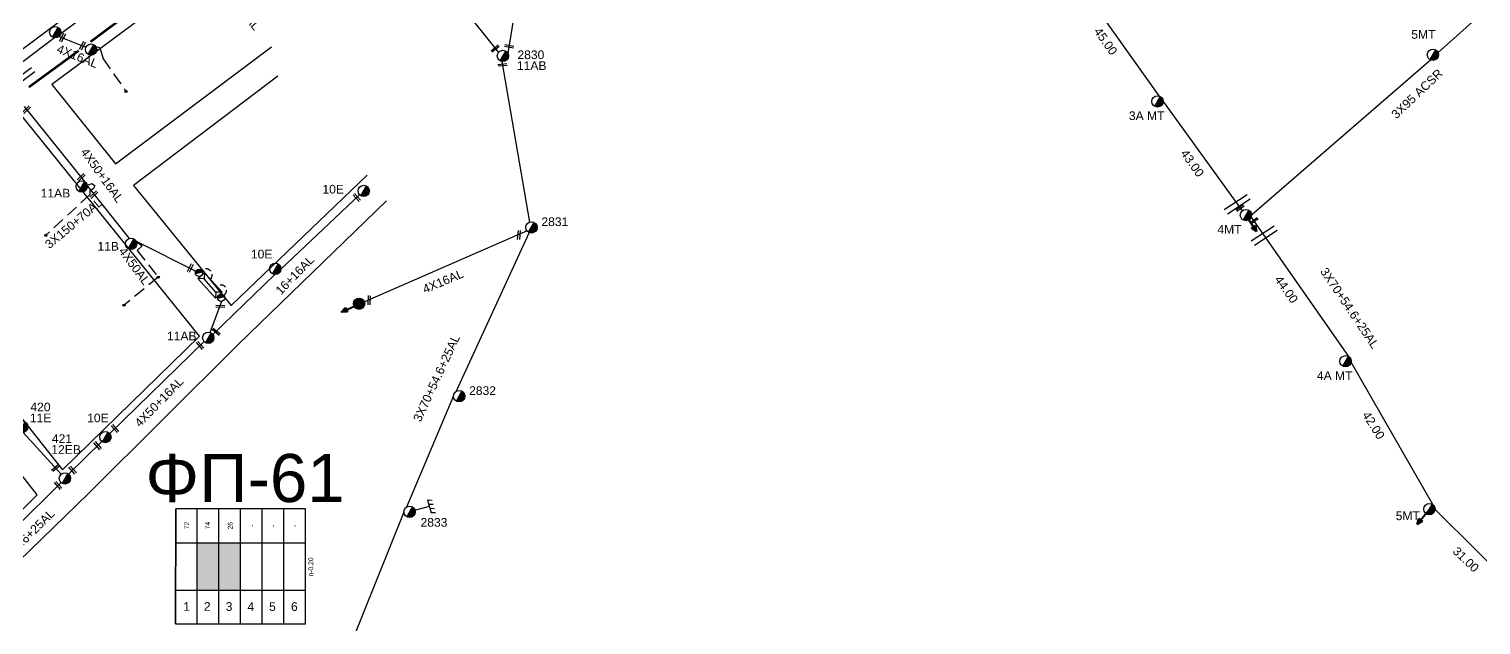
# Model space of a CAD drawing. Header units: millimetres. Extents: x 645 to 3057, y 900 to 1793.
# Drawn here: x 2152 to 2453.9, y 1422.1 to 1546 of the extents above; entities that cross this region are included whole.
import ezdxf
from ezdxf.enums import TextEntityAlignment as Align

# ---------------------------------------------------------------- set-up
doc = ezdxf.new("R2010")
doc.units = ezdxf.units.MM
doc.linetypes.add('DASHED', pattern=[19.05, 12.7, -6.35])
for name, color, linetype in [('Άγνωστα', 7, 'Continuous'), ('Ασφαλειοκιβώτια Χ.Τ 6 αναχωρήσεων', 7, 'Continuous'), ('Γείωση', 7, 'Continuous'), ('Γυμνά εναέρια ΧΤ (3Φ)   4x16AL', 7, 'Continuous'), ('Γυμνά εναέρια ΧΤ (3Φ)   4x50AL', 7, 'Continuous'), ('Γυμνά εναέρια ΧΤ και ΦΟΠ (3Φ)   4x50+16AL', 7, 'Continuous'), ('Εναέριες Γραμμές Μ.Τ. 3 Χ 95 ACSR', 7, 'Continuous'), ('Επίτονοι', 7, 'Continuous'), ('Επιγραφές - Σχήματα', 7, 'Continuous'), ('Καλώδια ΧΤ   3x150AL+50XLPE', 7, 'DASHED'), ('Μηχανική τομή', 7, 'Continuous'), ('Στύλος Ξύλινος', 7, 'Continuous'), ('Στύλος Ξύλινος @ 1', 7, 'Continuous'), ('Στύλος ΦΜ', 7, 'Continuous'), ('Στύλος ΦΜ @ 1', 7, 'Continuous'), ('Συνδέσεις', 7, 'Continuous'), ('Συνεστραμμένα ΧΤ   3x70+54.6+25 AL', 7, 'SYN_LINE'), ('Τομή', 7, 'Continuous'), ('Υποσταθμός εναέριος 2 στύλων', 7, 'Continuous'), ('Υποσταθμός πόλεως', 7, 'Continuous'), ('Υπόβαθρο ΔΕΗ', 7, 'Continuous'), ('Υπόγεια καλώδια Δικτύου ΧΤ και Παρ. ΧΤ - 3X150+70 AL', 7, 'DASHED'), ('Υπόγεια καλώδια Παροχών ΧΤ   4x50AL', 7, 'DASHED')]:
    doc.layers.add(name, color=color, linetype=linetype)
doc.styles.get("Standard").update_dxf_attribs({"font": 'arial.ttf'})
doc.linetypes.add('SYN_LINE', pattern='A,0.5,-0.0001,["/\\/\\/\\/",Standard,S=0.1,R=0,X=0,Y=-0.05],-0.25', length=0.7501)

# ---------------------------------------------------------------- blocks, each defined once
blk = doc.blocks.new('ΥΠΑΡΧΩΝ ΤΣΙΜΕΝΤΕΝΙΟΣ ΣΤΥΛΟΣ')
at = {"layer": 'Στύλος ΦΜ'}
blk.add_hatch(color=256, dxfattribs=at).paths.add_polyline_path([(-1.29, -2.28, 0.574793), (2.62, 0, 0.268822), (1.3, 2.27)])
blk.add_line((-1.29, -2.28), (1.3, 2.27), dxfattribs=at)
blk.add_circle((0, 0), 2.62, dxfattribs=at)
at = {"layer": 'Στύλος ΦΜ', "flags": 4}
for tag, p in [('ΤΥΠΟΣ', (-4.91, 3.03)), ('ΑΡΙΘΜΟΣ', (-4.68, 8.05))]:
    blk.add_attdef(tag, p, '', height=4, dxfattribs=at)
blk = doc.blocks.new('ΥΠΟΣΤΑΘΜΟΣ ΕΝΑΕΡΙΟΣ ΕΠΙ 2 ΣΤΥΛΩΝ')
at = {"layer": 'Υποσταθμός εναέριος 2 στύλων', "linetype": 'Continuous'}
for points in [[(-11.97, -2.11, 0.574793), (-8.45, -0.07, 0.268822), (-9.64, 1.98)], [(9.68, -2.15, 0.574793), (13.19, -0.1, 0.268822), (12.01, 1.95)]]:
    blk.add_hatch(color=256, dxfattribs=at).paths.add_polyline_path(points)
for p, q in [((-11.97, -2.11), (-9.64, 1.98)), ((9.68, -2.15), (12.01, 1.95))]:
    blk.add_line(p, q, dxfattribs=at)
for centre in [(-10.81, -0.07), (10.84, -0.1)]:
    blk.add_circle(centre, 2.36, dxfattribs=at)
at = {"layer": 'Υποσταθμός πόλεως', "linetype": 'Continuous', "ltscale": 40}
blk.add_lwpolyline([(-8.57, 2.82), (8.57, 2.82), (8.57, -2.82), (-8.57, -2.82)], close=True, dxfattribs=at)
for points in [[(-5.75, 0), (-8.57, 2.82)], [(-8.57, -2.82), (-5.75, 0)], [(-5.75, 0), (5.75, 0)], [(5.75, 0), (8.57, 2.82)], [(8.57, -2.82), (5.75, 0)]]:
    blk.add_lwpolyline(points, dxfattribs=at)
at = {"layer": 'Υποσταθμός εναέριος 2 στύλων', "ltscale": 40, "flags": 1}
for tag, p in [('ΜΕΤΑΣΧΗΜΑΤΙΣΜΟΣ', (14.09, 2.51)), ('ΙΣΧΥΣ', (14.07, -0.28)), ('ΑΡΙΘΜΟΣ', (14.19, -3))]:
    blk.add_attdef(tag, p, '', height=1.8, dxfattribs=at)
blk = doc.blocks.new('ΓΕΙΩΣΗ')
at = {"layer": 'Γείωση', "ltscale": 40}
for p, q in [((-2.34, 11.45), (-3, 9.45)), ((-0.34, 11.45), (-1, 9.45)), ((0, 9.45), (0, 0)), ((1.66, 11.45), (1, 9.45)), ((3.66, 11.45), (3, 9.45))]:
    blk.add_line(p, q, dxfattribs=at)
blk.add_lwpolyline([(-3, 9.45), (3, 9.45)], dxfattribs=at)
blk = doc.blocks.new('ΥΠΑΡΧΩΝ ΞΥΛΙΝΟΣ ΣΤΥΛΟΣ')
at = {"layer": 'Στύλος Ξύλινος'}
h = blk.add_hatch(color=7, dxfattribs=at)
h.paths.add_polyline_path([(-2.62, 0, 0.270008), (-1.29, -2.28), (1.3, 2.27, 0.576266)])
h.paths.add_polyline_path([(-1.29, -2.28, 0.574793), (2.62, 0, 0.268822), (1.3, 2.27)])
at = {"layer": 'Στύλος Ξύλινος', "color": 7}
blk.add_line((-1.29, -2.28), (1.3, 2.27), dxfattribs=at)
blk.add_circle((0, 0), 2.62, dxfattribs=at)
at = {"layer": 'Στύλος Ξύλινος', "flags": 4}
for tag, p in [('ΑΡΙΘΜΟΣ', (-4.91, 8.6)), ('ΤΥΠΟΣ', (-4.85, 3.39))]:
    blk.add_attdef(tag, p, '', height=4, dxfattribs=at)
blk = doc.blocks.new('ΕΠΙΤΟΝΟΣ')
at = {"layer": 'Επίτονοι', "lineweight": 40, "ltscale": 40}
blk.add_hatch(color=256, dxfattribs=at).paths.add_polyline_path([(-1.13, 6.47), (0, 9.1), (1.13, 6.47)])
for p, q in [((-1.13, 6.47), (0, 9.1)), ((0, 9.1), (1.13, 6.47)), ((1.13, 6.47), (-1.13, 6.47)), ((-1.13, 6.47), (0, 6.47)), ((0, 6.47), (0, 0))]:
    blk.add_line(p, q, dxfattribs=at)
blk = doc.blocks.new('ΜΗΧΑΝΙΚΗ ΤΟΜΗ')
at = {"layer": 'Μηχανική τομή', "ltscale": 40}
for p, q in [((-1.89, 0.78), (1.89, 0.78)), ((1.89, 0), (-1.89, 0))]:
    blk.add_line(p, q, dxfattribs=at)
blk = doc.blocks.new('ΤΟΜΗ')
at = {"layer": 'Τομή', "ltscale": 40}
for p, q in [((-5.68, 0), (5.68, 0)), ((5.68, -2.33), (-5.68, -2.33))]:
    blk.add_line(p, q, dxfattribs=at)
blk = doc.blocks.new('_ΣΥΝΔΕΣΗ')
at = {"layer": 'Συνδέσεις', "linetype": 'SYN_LINE', "ltscale": 40}
blk.add_hatch(color=256, dxfattribs=at).paths.add_polyline_path([(0.5, -0.01, 1), (-0.5, -0.01, 1)])
at = {"layer": 'Συνδέσεις'}
blk.add_circle((0, -0.01), 0.5, dxfattribs=at)
blk = doc.blocks.new('ΑΣΦΑΛΕΙΟΚΙΒΩΤΙΟ ΥΠΟΣΤΑΘΜΟΥ 6 ΑΝΑΧΩΡΗΣΕΩΝ')
at = {"layer": 'Ασφαλειοκιβώτια Χ.Τ 6 αναχωρήσεων', "ltscale": 40}
for p, q in [((-23.91, 27), (23.91, 27)), ((-9.83, 27), (-9.83, -27)), ((9.83, 27), (9.83, -27)), ((-23.91, 18), (23.91, 18)), ((-23.91, 9), (23.91, 9)), ((-23.91, 0), (23.91, 0)), ((-23.91, -9), (23.91, -9)), ((-23.91, -18), (23.91, -18))]:
    blk.add_line(p, q, dxfattribs=at)
at = {"layer": 'Ασφαλειοκιβώτια Χ.Τ 6 αναχωρήσεων'}
blk.add_lwpolyline([(-23.91, -27), (23.91, -27), (23.91, 27), (-23.91, 27)], close=True, dxfattribs=at)
for s, p in [('1', (-18.47, 23.8)), ('2', (-18.47, 15.23)), ('3', (-18.47, 6.16)), ('4', (-18.47, -2.87)), ('5', (-18.47, -11.88)), ('6', (-18.47, -21.01))]:
    blk.add_text(s, height=3.6, rotation=270, dxfattribs=at).set_placement(p)
at = {"layer": 'Ασφαλειοκιβώτια Χ.Τ 6 αναχωρήσεων', "ltscale": 40}
for tag, height, p in [('ΟΝΟΜΑ', 5, (-0.27, 31.68)), ('ΚΕΙΜΕΝΟ 1', 2, (16.95, 22.41)), ('ΚΕΙΜΕΝΟ 2', 2, (16.95, 13.71)), ('ΚΕΙΜΕΝΟ 3', 2, (16.95, 4.31)), ('ΚΕΙΜΕΝΟ 4', 2, (16.95, -4.67)), ('ΚΕΙΜΕΝΟ 5', 2, (16.95, -13.51)), ('ΚΕΙΜΕΝΟ 6', 2, (16.95, -22.43)), ('ΣΧ', 2, (-0.21, -29.21))]:
    blk.add_attdef(tag, text='', height=height, dxfattribs=at).set_placement(p, align=Align.MIDDLE_CENTER)

msp = doc.modelspace()

# ---------------------------------------------------------------- hatches: boundary and pattern name
at = {"layer": 'Ασφαλειοκιβώτια Χ.Τ 6 αναχωρήσεων'}
for color, points in [(85, [(2191.51091, 1439.20437), (2187.01091, 1439.20898), (2187.00085, 1429.38172), (2191.50085, 1429.37712)]), (5, [(2196.01091, 1439.19977), (2191.51091, 1439.20437), (2191.50085, 1429.37712), (2196.00085, 1429.37251)])]:
    msp.add_hatch(color=color, dxfattribs=at).paths.add_polyline_path(points)

# ---------------------------------------------------------------- linework, layer by layer
at = {"layer": 'Άγνωστα'}
msp.add_lwpolyline([(2251.62831, 1540.94441), (2253.18152, 1550.42464)], dxfattribs=at)
at = {"layer": 'Άγνωστα', "color": 27, "linetype": 'DASHED', "ltscale": 0.2}
msp.add_lwpolyline([(2165.90266, 1542.40033), (2166.76546, 1542.1816), (2167.41685, 1539.79433), (2172.20012, 1533.02385)], dxfattribs=at)
at = {"layer": 'Άγνωστα', "color": 85}
for points in [[(2204.40441, 1496.11488), (2220.75871, 1511.5492)], [(2190.27496, 1482.48396), (2203.13952, 1494.9835)], [(2189.70162, 1482.9317), (2192.12528, 1489.41682)]]:
    msp.add_lwpolyline(points, dxfattribs=at)
at = {"layer": 'Γυμνά εναέρια ΧΤ (3Φ)   4x16AL', "color": 27}
msp.add_lwpolyline([(2158.29719, 1544.47609), (2163.86017, 1542.23948)], dxfattribs=at)
at = {"layer": 'Γυμνά εναέρια ΧΤ (3Φ)   4x16AL', "color": 85}
msp.add_lwpolyline([(2255.59005, 1504.02865), (2221.76451, 1489.29837)], dxfattribs=at)
at = {"layer": 'Γυμνά εναέρια ΧΤ (3Φ)   4x50AL', "color": 85, "linetype": 'SYN_LINE', "ltscale": 20}
msp.add_lwpolyline([(2234.00044, 1560.723), (2249.6252, 1541.1147)], dxfattribs=at)
at = {"layer": 'Γυμνά εναέρια ΧΤ και ΦΟΠ (3Φ)   4x50+16AL', "color": 5}
for points in [[(2150.99575, 1529.91285), (2163.57399, 1514.31118)], [(2164.16575, 1513.32158), (2172.87807, 1502.46945)], [(2174.29581, 1501.88696), (2186.70103, 1495.66074)]]:
    msp.add_lwpolyline(points, dxfattribs=at)
at = {"layer": 'Γυμνά εναέρια ΧΤ και ΦΟΠ (3Φ)   4x50+16AL', "color": 85}
for points in [[(2168.80949, 1461.934), (2188.42214, 1481.03847)], [(2150.79519, 1462.15826), (2158.72818, 1453.47833)], [(2160.25556, 1453.49231), (2167.14212, 1460.28579)]]:
    msp.add_lwpolyline(points, dxfattribs=at)
at = {"layer": 'Εναέριες Γραμμές Μ.Τ. 3 Χ 95 ACSR', "color": 7}
for points in [[(2445.01048, 1541.16345), (2480.57884, 1572.95217)], [(2406.23965, 1507.40358), (2443.41718, 1539.62067)]]:
    msp.add_lwpolyline(points, dxfattribs=at)
at = {"layer": 'Καλώδια ΧΤ   3x150AL+50XLPE', "color": 5, "ltscale": 0.1}
msp.add_arc((2188.81452, 1494.87578), 1.28433, 311.9941049, 133.6068155, dxfattribs=at)
at = {"layer": 'Καλώδια ΧΤ   3x150AL+50XLPE', "color": 85, "ltscale": 0.1}
msp.add_arc((2192.00239, 1491.67522), 1.1164, 297.6089071, 139.7080548, dxfattribs=at)
at = {"layer": 'Συνεστραμμένα ΧΤ   3x70+54.6+25 AL', "color": 27, "ltscale": 20}
for points in [[(2181.98001, 1562.51914), (2158.62129, 1544.99815)], [(2157.33862, 1544.16923), (2150.73067, 1539.20702)]]:
    msp.add_lwpolyline(points, dxfattribs=at)
at = {"layer": 'Συνεστραμμένα ΧΤ   3x70+54.6+25 AL', "color": 1, "ltscale": 20}
for points in [[(2369.12993, 1557.18412), (2386.95449, 1532.12278)], [(2387.84439, 1530.94514), (2404.26069, 1508.20107)], [(2406.16916, 1506.93329), (2426.39685, 1477.93719)], [(2426.91084, 1476.67474), (2443.82717, 1447.20218)], [(2444.38002, 1446.11293), (2461.98439, 1428.68654)]]:
    msp.add_lwpolyline(points, dxfattribs=at)
at = {"layer": 'Συνεστραμμένα ΧΤ   3x70+54.6+25 AL', "color": 85, "ltscale": 20}
for points in [[(2250.34547, 1539.26271), (2256.08141, 1505.88742)], [(2256.03045, 1503.70125), (2240.87051, 1470.69587)], [(2240.28299, 1469.74719), (2230.52699, 1446.63116)], [(2139.34259, 1432.6259), (2158.69081, 1451.73306)], [(2229.97885, 1445.5453), (2218.45266, 1416.93705)]]:
    msp.add_lwpolyline(points, dxfattribs=at)
at = {"layer": 'Υπόβαθρο ΔΕΗ'}
msp.add_lwpolyline([(2198.45996, 1590.59429), (2204.8843, 1582.39419), (2186.3549, 1568.36203), (2165.6014, 1552.99934), (2137.30713, 1531.85463), (2111.8494, 1512.93839), (2108.76097, 1516.09208), (2106.42585, 1519.81504), (2103.51862, 1527.12171), (2102.36415, 1536.51791), (2103.62872, 1546.98296), (2105.33302, 1555.04176), (2108.68649, 1563.17414), (2115.61957, 1574.90229), (2126.17991, 1590.59429), (2156.47717, 1636.33663), (2162.7137, 1645.72554), (2175.12942, 1628.96771), (2191.90582, 1606.06784), (2190.21194, 1601.79667)], close=True, dxfattribs=at)
for points in [[(2226.44641, 1567.15348), (2217.23614, 1579.74135), (2188.20635, 1557.97865), (2176.78975, 1549.32097), (2156.76773, 1534.47868), (2170.02017, 1517.95979), (2202.43828, 1542.34429)], [(2203.74565, 1536.20657), (2173.72162, 1513.50743), (2194.07682, 1488.51522), (2222.3416, 1515.64343)], [(2158.96268, 1454.38665), (2187.49595, 1482.14721), (2149.60473, 1529.06558), (2117.82164, 1506.27444), (2158.96268, 1454.38665)], [(2226.33657, 1510.29976), (2195.55521, 1480.49693), (2164.37086, 1449.4844), (2137.74129, 1423.59068)], [(2133.32827, 1428.85926), (2153.74938, 1449.17684), (2145.78144, 1459.28514), (2115.88028, 1436.5453), (2091.02799, 1418.1888), (2069.36457, 1397.38112)]]:
    msp.add_lwpolyline(points, dxfattribs=at)
at = {"layer": 'Υπόβαθρο ΔΕΗ', "color": 85, "const_width": 0.5}
for points in [[(2182.93519, 1556.86517), (2164.79633, 1543.35111)], [(2162.37039, 1541.52109), (2151.98006, 1533.92652)]]:
    msp.add_lwpolyline(points, dxfattribs=at)
at = {"layer": 'Υπόγεια καλώδια Δικτύου ΧΤ και Παρ. ΧΤ - 3X150+70 AL', "color": 5, "ltscale": 0.2}
msp.add_lwpolyline([(2164.34044, 1513.65521), (2165.18215, 1513.91812), (2165.6819, 1513.39231), (2165.44518, 1512.86649), (2164.65967, 1512.27431), (2164.68684, 1511.5952), (2155.51066, 1503.13489)], dxfattribs=at)
at = {"layer": 'Υπόγεια καλώδια Παροχών ΧΤ   4x50AL', "color": 5, "ltscale": 0.2}
msp.add_lwpolyline([(2174.29581, 1501.88696), (2175.53146, 1500.91494), (2174.49525, 1499.96666), (2178.90485, 1494.42098), (2171.77865, 1488.6213)], dxfattribs=at)

# ---------------------------------------------------------------- block references
at = {"layer": 'Ασφαλειοκιβώτια Χ.Τ 6 αναχωρήσεων'}
ref = msp.add_blockref('ΑΣΦΑΛΕΙΟΚΙΒΩΤΙΟ ΥΠΟΣΤΑΘΜΟΥ 6 ΑΝΑΧΩΡΗΣΕΩΝ', (2196.00588, 1434.28614), dxfattribs=dict(at, xscale=0.5000000000000183, yscale=0.5000000000000183, zscale=0.5000000000000183, rotation=89.9413627262924))
ref.add_attrib('ΣΧ', 'n-0.20', dxfattribs={"ltscale": 40, "height": 1, "rotation": 89.9413627}).set_placement((2210.60926, 1434.16375), align=Align.MIDDLE_CENTER)
ref.add_attrib('ΚΕΙΜΕΝΟ 2', '74', dxfattribs={"ltscale": 40, "height": 1, "rotation": 89.9413627}).set_placement((2189.16077, 1442.7694), align=Align.MIDDLE_CENTER)
ref.add_attrib('ΚΕΙΜΕΝΟ 1', '72', dxfattribs={"ltscale": 40, "height": 1, "rotation": 89.9413627}).set_placement((2184.80898, 1442.77386), align=Align.MIDDLE_CENTER)
ref.add_attrib('ΚΕΙΜΕΝΟ 3', '26', dxfattribs={"ltscale": 40, "height": 1, "rotation": 89.9413627}).set_placement((2193.86098, 1442.76459), align=Align.MIDDLE_CENTER)
ref.add_attrib('ΚΕΙΜΕΝΟ 4', '-', dxfattribs={"ltscale": 40, "height": 1, "rotation": 89.9413627}).set_placement((2198.34812, 1442.76), align=Align.MIDDLE_CENTER)
ref.add_attrib('ΚΕΙΜΕΝΟ 5', '-', dxfattribs={"ltscale": 40, "height": 1, "rotation": 89.9413627}).set_placement((2202.76927, 1442.75548), align=Align.MIDDLE_CENTER)
ref.add_attrib('ΚΕΙΜΕΝΟ 6', '-', dxfattribs={"ltscale": 40, "height": 1, "rotation": 89.9413627}).set_placement((2207.23041, 1442.75091), align=Align.MIDDLE_CENTER)
at = {"layer": 'Γείωση', "xscale": 0.449999999999779, "yscale": 0.449999999999779, "zscale": 0.449999999999779, "rotation": 285.2210321066914}
msp.add_blockref('ΓΕΙΩΣΗ', (2231.15329, 1445.63372), dxfattribs=at)
at = {"layer": 'Επίτονοι'}
for p, xscale, yscale, zscale, rotation in [((2405.06363, 1507.33943), 0.4499999999998109, 0.4499999999998109, 0.4499999999998109, 212.722437008221), ((2220.65318, 1488.90839), 0.4499999999999124, 0.4499999999999124, 0.4499999999999124, 115.4226219811073), ((2443.20561, 1446.20178), 0.4499999999998706, 0.4499999999998706, 0.4499999999998706, 141.2211312485448)]:
    msp.add_blockref('ΕΠΙΤΟΝΟΣ', p, dxfattribs=dict(at, xscale=xscale, yscale=yscale, zscale=zscale, rotation=rotation))
at = {"layer": 'Μηχανική τομή'}
for p, xscale, yscale, zscale, rotation in [((2159.16556, 1544.12696), 0.4999999999999861, 0.4999999999999861, 0.4999999999999861, 60.96795093736026), ((2163.30383, 1542.46316), 0.4999999999999861, 0.4999999999999861, 0.4999999999999861, 60.96795093736026), ((2249.07661, 1541.80014), 0.4999999999999827, 0.4999999999999827, 0.4999999999999827, 39.54286295652591), ((2251.82533, 1542.23401), 0.4999999999999309, 0.4999999999999309, 0.4999999999999309, 348.6177726005653), ((2250.46505, 1538.74977), 0.500000000000057, 0.500000000000057, 0.500000000000057, 185.1774616899313), ((2151.65068, 1529.10049), 0.5000000000000904, 0.5000000000000904, 0.5000000000000904, 43.1935170882446), ((2162.9779, 1515.05054), 0.5000000000000904, 0.5000000000000904, 0.5000000000000904, 43.1935170882446), ((2165.65864, 1511.46203), 0.5000000000000904, 0.5000000000000904, 0.5000000000000904, 43.1935170882446), ((2220.02981, 1510.8613), 0.5000000000000787, 0.5000000000000787, 0.5000000000000787, 311.4414484858055), ((2403.94159, 1508.64318), 0.5000000000000665, 0.5000000000000665, 0.5000000000000665, 36.3312382257859), ((2406.82865, 1505.98791), 0.5000000000000665, 0.5000000000000665, 0.5000000000000665, 36.3312382257859), ((2253.70367, 1503.22316), 0.5000000000002295, 0.5000000000002295, 0.5000000000002295, 264.6411462423608), ((2185.74372, 1496.24584), 0.5000000000000138, 0.5000000000000138, 0.5000000000000138, 62.07139001602508), ((2191.78895, 1488.16793), 0.500000000000099, 0.500000000000099, 0.500000000000099, 357.3276643265102), ((2222.55219, 1489.64139), 0.5000000000001158, 0.5000000000001158, 0.5000000000001158, 268.2186660736322), ((2190.82509, 1482.93335), 0.5000000000000603, 0.5000000000000603, 0.5000000000000603, 320.4626147510903), ((2187.47126, 1480.11223), 0.5000000000000787, 0.5000000000000787, 0.5000000000000787, 311.4414484858055), ((2169.72229, 1462.82315), 0.5000000000000787, 0.5000000000000787, 0.5000000000000787, 311.4414484858055), ((2166.10634, 1459.26401), 0.5000000000000787, 0.5000000000000787, 0.5000000000000787, 311.4414484858055), ((2157.67592, 1454.62967), 0.500000000000029, 0.500000000000029, 0.500000000000029, 39.90333365041222), ((2160.9557, 1454.18299), 0.5000000000000787, 0.5000000000000787, 0.5000000000000787, 311.4414484858055), ((2157.95887, 1451.01024), 0.5000000000000787, 0.5000000000000787, 0.5000000000000787, 311.4414484858055)]:
    msp.add_blockref('ΜΗΧΑΝΙΚΗ ΤΟΜΗ', p, dxfattribs=dict(at, xscale=xscale, yscale=yscale, zscale=zscale, rotation=rotation))
at = {"layer": 'Στύλος Ξύλινος @ 1', "ltscale": 40, "xscale": 0.4499999999998181, "yscale": 0.4499999999998181, "zscale": 0.4499999999998181}
msp.add_blockref('ΥΠΑΡΧΩΝ ΞΥΛΙΝΟΣ ΣΤΥΛΟΣ', (2220.65318, 1488.90839), dxfattribs=at)
at = {"layer": 'Στύλος ΦΜ @ 1', "ltscale": 40}
ref = msp.add_blockref('ΥΠΑΡΧΩΝ ΤΣΙΜΕΝΤΕΝΙΟΣ ΣΤΥΛΟΣ', (2157.49325, 1545.3368), dxfattribs=dict(at, xscale=0.4499999999998181, yscale=0.4499999999998181, zscale=0.4499999999998181))
ref.add_attrib('ΤΥΠΟΣ', '17MT', (2152.74383, 1548.42733), dxfattribs={"layer": 'Στύλος ΦΜ', "height": 1.8, "flags": 4})
ref = msp.add_blockref('ΥΠΑΡΧΩΝ ΤΣΙΜΕΝΤΕΝΙΟΣ ΣΤΥΛΟΣ', (2443.9378, 1540.67713), dxfattribs=dict(at, xscale=0.4499999999998181, yscale=0.4499999999998181, zscale=0.4499999999998181))
ref.add_attrib('ΤΥΠΟΣ', '5MT', (2439.4265, 1543.989), dxfattribs={"layer": 'Στύλος ΦΜ', "height": 1.8, "flags": 4})
at = {"layer": 'Στύλος ΦΜ @ 1', "ltscale": 40, "xscale": 0.4499999999998181, "yscale": 0.4499999999998181, "zscale": 0.4499999999998181}
msp.add_blockref('ΥΠΑΡΧΩΝ ΤΣΙΜΕΝΤΕΝΙΟΣ ΣΤΥΛΟΣ', (2164.92704, 1541.74056), dxfattribs=at)
at = {"layer": 'Στύλος ΦΜ @ 1', "ltscale": 40}
ref = msp.add_blockref('ΥΠΑΡΧΩΝ ΤΣΙΜΕΝΤΕΝΙΟΣ ΣΤΥΛΟΣ', (2250.57476, 1540.41794), dxfattribs=dict(at, xscale=0.4499999999998181, yscale=0.4499999999998181, zscale=0.4499999999998181))
ref.add_attrib('ΤΥΠΟΣ', '11AB', (2253.46876, 1537.50668), dxfattribs={"layer": 'Στύλος ΦΜ', "height": 1.8, "flags": 4})
ref.add_attrib('ΑΡΙΘΜΟΣ', '2830', (2253.57531, 1539.76897), dxfattribs={"layer": 'Στύλος ΦΜ', "height": 1.8, "flags": 4})
ref = msp.add_blockref('ΥΠΑΡΧΩΝ ΤΣΙΜΕΝΤΕΝΙΟΣ ΣΤΥΛΟΣ', (2386.66715, 1530.9806), dxfattribs=dict(at, xscale=0.4499999999998181, yscale=0.4499999999998181, zscale=0.4499999999998181))
ref.add_attrib('ΤΥΠΟΣ', '3A MT', (2380.7157, 1527.09714), dxfattribs={"layer": 'Στύλος ΦΜ', "height": 1.8, "flags": 4})
ref = msp.add_blockref('ΥΠΑΡΧΩΝ ΤΣΙΜΕΝΤΕΝΙΟΣ ΣΤΥΛΟΣ', (2162.98843, 1513.28929), dxfattribs=dict(at, xscale=0.4499999999998181, yscale=0.4499999999998181, zscale=0.4499999999998181))
ref.add_attrib('ΤΥΠΟΣ', '11AB', (2154.44549, 1510.9945), dxfattribs={"layer": 'Στύλος ΦΜ', "height": 1.8, "flags": 4})
ref = msp.add_blockref('ΥΠΑΡΧΩΝ ΤΣΙΜΕΝΤΕΝΙΟΣ ΣΤΥΛΟΣ', (2221.61545, 1512.35737), dxfattribs=dict(at, xscale=0.4499999999998181, yscale=0.4499999999998181, zscale=0.4499999999998181))
ref.add_attrib('ΤΥΠΟΣ', '10E', (2213.02518, 1511.81932), dxfattribs={"layer": 'Στύλος ΦΜ', "height": 1.8, "flags": 4})
ref = msp.add_blockref('ΥΠΑΡΧΩΝ ΤΣΙΜΕΝΤΕΝΙΟΣ ΣΤΥΛΟΣ', (2256.49359, 1504.78414), dxfattribs=dict(at, xscale=0.4499999999998181, yscale=0.4499999999998181, zscale=0.4499999999998181))
ref.add_attrib('ΤΥΠΟΣ', '2831', (2258.55887, 1505.05396), dxfattribs={"layer": 'Στύλος ΦΜ', "height": 1.8, "flags": 4})
ref = msp.add_blockref('ΥΠΑΡΧΩΝ ΤΣΙΜΕΝΤΕΝΙΟΣ ΣΤΥΛΟΣ', (2405.06363, 1507.33943), dxfattribs=dict(at, xscale=0.4499999999998181, yscale=0.4499999999998181, zscale=0.4499999999998181))
ref.add_attrib('ΤΥΠΟΣ', '4MT', (2399.11218, 1503.45598), dxfattribs={"layer": 'Στύλος ΦΜ', "height": 1.8, "flags": 4})
ref = msp.add_blockref('ΥΠΑΡΧΩΝ ΤΣΙΜΕΝΤΕΝΙΟΣ ΣΤΥΛΟΣ', (2173.24706, 1501.35097), dxfattribs=dict(at, xscale=0.4499999999998181, yscale=0.4499999999998181, zscale=0.4499999999998181))
ref.add_attrib('ΤΥΠΟΣ', '11B', (2166.24797, 1499.94889), dxfattribs={"layer": 'Στύλος ΦΜ', "height": 1.8, "flags": 4})
ref = msp.add_blockref('ΥΠΑΡΧΩΝ ΤΣΙΜΕΝΤΕΝΙΟΣ ΣΤΥΛΟΣ', (2203.22743, 1496.15798), dxfattribs=dict(at, xscale=0.4499999999998181, yscale=0.4499999999998181, zscale=0.4499999999998181))
ref.add_attrib('ΤΥΠΟΣ', '10E', (2198.15774, 1498.3122), dxfattribs={"layer": 'Στύλος ΦΜ', "height": 1.8, "flags": 4})
ref = msp.add_blockref('ΥΠΑΡΧΩΝ ΤΣΙΜΕΝΤΕΝΙΟΣ ΣΤΥΛΟΣ', (2189.29883, 1481.82494), dxfattribs=dict(at, xscale=0.4499999999998181, yscale=0.4499999999998181, zscale=0.4499999999998181))
ref.add_attrib('ΤΥΠΟΣ', '11AB', (2180.70856, 1481.28689), dxfattribs={"layer": 'Στύλος ΦΜ', "height": 1.8, "flags": 4})
ref = msp.add_blockref('ΥΠΑΡΧΩΝ ΤΣΙΜΕΝΤΕΝΙΟΣ ΣΤΥΛΟΣ', (2425.7642, 1476.94376), dxfattribs=dict(at, xscale=0.4499999999998181, yscale=0.4499999999998181, zscale=0.4499999999998181))
ref.add_attrib('ΤΥΠΟΣ', '4A MT', (2419.81275, 1473.06031), dxfattribs={"layer": 'Στύλος ΦΜ', "height": 1.8, "flags": 4})
ref = msp.add_blockref('ΥΠΑΡΧΩΝ ΤΣΙΜΕΝΤΕΝΙΟΣ ΣΤΥΛΟΣ', (2241.45857, 1469.67542), dxfattribs=dict(at, xscale=0.4499999999998181, yscale=0.4499999999998181, zscale=0.4499999999998181))
ref.add_attrib('ΤΥΠΟΣ', '2832', (2243.52384, 1469.94524), dxfattribs={"layer": 'Στύλος ΦΜ', "height": 1.8, "flags": 4})
ref = msp.add_blockref('ΥΠΑΡΧΩΝ ΤΣΙΜΕΝΤΕΝΙΟΣ ΣΤΥΛΟΣ', (2150.60474, 1463.32053), dxfattribs=dict(at, xscale=0.4499999999998181, yscale=0.4499999999998181, zscale=0.4499999999998181))
ref.add_attrib('ΤΥΠΟΣ', '11E', (2152.19621, 1464.27444), dxfattribs={"layer": 'Στύλος ΦΜ', "height": 1.8, "flags": 4})
ref.add_attrib('ΑΡΙΘΜΟΣ', '420', (2152.30275, 1466.53673), dxfattribs={"layer": 'Στύλος ΦΜ', "height": 1.8, "flags": 4})
ref = msp.add_blockref('ΥΠΑΡΧΩΝ ΤΣΙΜΕΝΤΕΝΙΟΣ ΣΤΥΛΟΣ', (2167.89577, 1461.19086), dxfattribs=dict(at, xscale=0.4499999999998181, yscale=0.4499999999998181, zscale=0.4499999999998181))
ref.add_attrib('ΤΥΠΟΣ', '10E', (2164.11015, 1464.25223), dxfattribs={"layer": 'Στύλος ΦΜ', "height": 1.8, "flags": 4})
ref = msp.add_blockref('ΥΠΑΡΧΩΝ ΤΣΙΜΕΝΤΕΝΙΟΣ ΣΤΥΛΟΣ', (2159.50007, 1452.58877), dxfattribs=dict(at, xscale=0.4499999999998181, yscale=0.4499999999998181, zscale=0.4499999999998181))
ref.add_attrib('ΤΥΠΟΣ', '12EB', (2156.66845, 1457.69939), dxfattribs={"layer": 'Στύλος ΦΜ', "height": 1.8, "flags": 4})
ref.add_attrib('ΑΡΙΘΜΟΣ', '421', (2156.775, 1459.96168), dxfattribs={"layer": 'Στύλος ΦΜ', "height": 1.8, "flags": 4})
ref = msp.add_blockref('ΥΠΑΡΧΩΝ ΤΣΙΜΕΝΤΕΝΙΟΣ ΣΤΥΛΟΣ', (2231.15329, 1445.63372), dxfattribs=dict(at, xscale=0.4499999999998181, yscale=0.4499999999998181, zscale=0.4499999999998181))
ref.add_attrib('ΤΥΠΟΣ', '2833', (2233.42952, 1442.54424), dxfattribs={"layer": 'Στύλος ΦΜ', "height": 1.8, "flags": 4})
ref = msp.add_blockref('ΥΠΑΡΧΩΝ ΤΣΙΜΕΝΤΕΝΙΟΣ ΣΤΥΛΟΣ', (2443.20561, 1446.20178), dxfattribs=dict(at, xscale=0.4499999999998181, yscale=0.4499999999998181, zscale=0.4499999999998181))
ref.add_attrib('ΤΥΠΟΣ', '5MT', (2436.19334, 1443.91066), dxfattribs={"layer": 'Στύλος ΦΜ', "height": 1.8, "flags": 4})
at = {"layer": 'Συνδέσεις', "xscale": 0.4499999999998181, "yscale": 0.4499999999998181, "zscale": 0.4499999999998181}
for p in [(2172.20012, 1533.02385), (2155.51066, 1503.13489), (2178.90485, 1494.42098), (2171.77865, 1488.6213)]:
    msp.add_blockref('_ΣΥΝΔΕΣΗ', p, dxfattribs=at)
at = {"layer": 'Τομή'}
for p, xscale, yscale, zscale, rotation in [((2150.29111, 1536.34768), 0.5000000000009638, 0.5000000000009638, 0.5000000000009638, 36.86916773869346), ((2402.93512, 1510.0376), 0.5000000000009391, 0.5000000000009391, 0.5000000000009391, 33.2263654935219), ((2408.54951, 1503.52109), 0.5000000000009391, 0.5000000000009391, 0.5000000000009391, 33.2263654935219)]:
    msp.add_blockref('ΤΟΜΗ', p, dxfattribs=dict(at, xscale=xscale, yscale=yscale, zscale=zscale, rotation=rotation))
at = {"layer": 'Υποσταθμός εναέριος 2 στύλων', "xscale": 0.3196313942819227, "yscale": 0.3196313942819227, "zscale": 0.3196313942819227, "rotation": 131.9790560307629}
msp.add_blockref('ΥΠΟΣΤΑΘΜΟΣ ΕΝΑΕΡΙΟΣ ΕΠΙ 2 ΣΤΥΛΩΝ', (2189.65874, 1492.71016), dxfattribs=at)

# ---------------------------------------------------------------- texts
at = {"layer": 'Γυμνά εναέρια ΧΤ (3Φ)   4x16AL', "color": 7, "char_height": 1.8, "width": 168.3717627, "attachment_point": 1}
for insert, rotation in [((2158.275, 1542.87633), 338.0239169), ((2233.63472, 1492.66243), 22.933671)]:
    msp.add_mtext('4X16AL', dxfattribs=dict(at, insert=insert, rotation=rotation))
at = {"layer": 'Γυμνά εναέρια ΧΤ και ΦΟΠ (3Φ)   4x50+16AL', "color": 7, "char_height": 1.8, "width": 168.3717627, "attachment_point": 1}
for insert, rotation in [((2164.11977, 1521.50119), 305.6314817), ((2173.79523, 1464.36443), 45.7337848)]:
    msp.add_mtext('4X50+16AL', dxfattribs=dict(at, insert=insert, rotation=rotation))
at = {"layer": 'Εναέριες Γραμμές Μ.Τ. 3 Χ 95 ACSR', "color": 7, "insert": (2435.09419, 1528.55219), "char_height": 1.8, "width": 168.3717627, "attachment_point": 1, "rotation": 43.5578331}
msp.add_mtext('3X95 ACSR', dxfattribs=at)
at = {"layer": 'Επιγραφές - Σχήματα', "color": 7, "insert": (2203.10239, 1491.87331), "char_height": 1.8, "width": 168.3717627, "attachment_point": 1, "rotation": 45.7337848}
msp.add_mtext('16+16AL', dxfattribs=at)
at = {"layer": 'Επιγραφές - Σχήματα', "insert": (2176.23595, 1457.67336), "char_height": 10, "width": 69.9753744, "attachment_point": 1}
msp.add_mtext('ΦΠ-61', dxfattribs=at)
at = {"layer": 'Συνεστραμμένα ΧΤ   3x70+54.6+25 AL', "color": 7, "char_height": 1.8, "width": 168.3717627, "attachment_point": 1}
for insert, rotation in [((2421.89378, 1496.64503), 303.986303), ((2231.80427, 1464.94161), 65.0645868), ((2142.35074, 1432.58776), 44.7465184)]:
    msp.add_mtext('3X70+54.6+25AL', dxfattribs=dict(at, insert=insert, rotation=rotation))
at = {"layer": 'Υπόβαθρο ΔΕΗ', "color": 7, "char_height": 1.8, "width": 168.3717627, "attachment_point": 1}
for s, insert, rotation in [('45.00', (2374.80057, 1546.56984), 305.4360111), ('43.00', (2392.82343, 1521.22173), 305.4360111), ('44.00', (2412.37579, 1494.96792), 305.4360111), ('42.00', (2430.65722, 1466.76677), 302.5355038), ('31.00', (2449.11408, 1438.55169), 316.49082)]:
    msp.add_mtext(s, dxfattribs=dict(at, insert=insert, rotation=rotation))
at = {"layer": 'Υπόγεια καλώδια Δικτύου ΧΤ και Παρ. ΧΤ - 3X150+70 AL', "color": 7, "char_height": 1.8, "width": 168.3717627, "attachment_point": 1}
for insert, rotation in [((2190.61078, 1557.74547), 311.2822231), ((2155.11613, 1501.60793), 40.01668)]:
    msp.add_mtext('3X150+70AL', dxfattribs=dict(at, insert=insert, rotation=rotation))
at = {"layer": 'Υπόγεια καλώδια Παροχών ΧΤ   4x50AL', "color": 7, "insert": (2171.99675, 1500.88657), "char_height": 1.8, "width": 168.3717627, "attachment_point": 1, "rotation": 306.6203529}
msp.add_mtext('4X50AL', dxfattribs=at)

doc.saveas('drawing.dxf')
